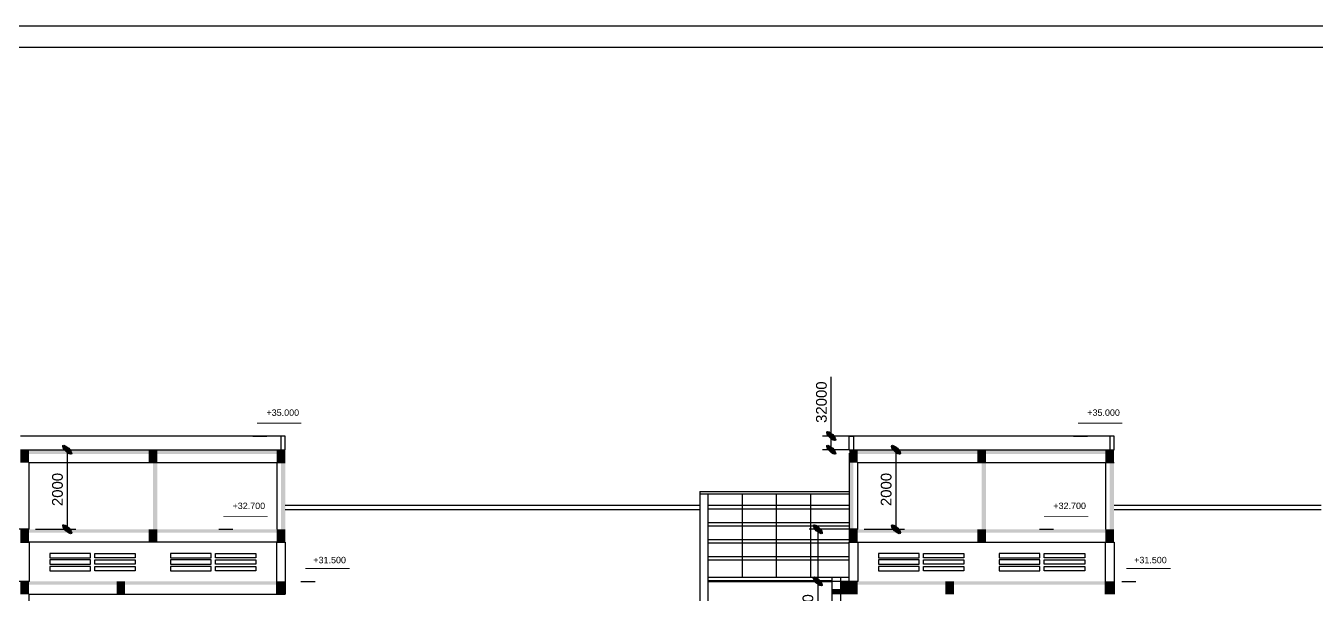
# Model space of a CAD drawing. Extents: x -110475 to -26375, y -22185 to 37215.
# Drawn here: x -92938 to -62730, y 23916 to 37215 of the extents above; entities that cross this region are included whole.
import ezdxf

# ---------------------------------------------------------------- set-up
doc = ezdxf.new("R2010")
doc.units = 0
doc.header["$LTSCALE"] = 800
doc.header["$MEASUREMENT"] = 0
doc.header["$PDMODE"] = 2
doc.layers.get('0').update_dxf_attribs({"linetype": 'CONTINUOUS'})
doc.layers.get('DEFPOINTS').update_dxf_attribs({"linetype": 'CONTINUOUS'})
for name, color, linetype in [('BAO', 3, 'CONTINUOUS'), ('CUA', 4, 'CONTINUOUS'), ('DIM', 6, 'CONTINUOUS'), ('mc1', 5, 'CONTINUOUS'), ('MDUNG', 3, 'CONTINUOUS'), ('TEXT', 7, 'CONTINUOUS')]:
    doc.layers.add(name, color=color, linetype=linetype)
doc.layers.add('TUONG', color=3, linetype='CONTINUOUS', lineweight=30)
doc.styles.add('DIM', font='VHELVEN.TTF')
doc.styles.add('VNI-HELVE', font='VHELVEN.TTF')
doc.dimstyles.new('DIM100S', dxfattribs={"dimtxt": 250, "dimasz": 150, "dimexe": 200, "dimexo": 0, "dimgap": 100, "dimtad": 1, "dimdec": 0, "dimlfac": 100, "dimrnd": 50, "dimzin": 0, "dimdsep": 46, "dimtxsty": 'VNI-HELVE', "dimblk1": 'ARCHTICK', "dimblk2": 'ARCHTICK', "dimsah": 1, "dimcen": 0, "dimclrd": 6, "dimclre": 6, "dimclrt": 6, "dimadec": 0, "dimazin": 0, "dimtfac": 1, "dimtdec": 0, "dimtofl": 0, "dimtmove": 0, "dimatfit": 3, "dimldrblk": 'ARCHTICK', "dimfxl": 0, "dimtolj": 1, "dimtzin": 0, "dimarcsym": 0})

# ---------------------------------------------------------------- blocks, each defined once
blk = doc.blocks.new('_ArchTick')
h = blk.add_hatch(color=256)
edge = h.paths.add_edge_path()
edge.add_ellipse((0, 0), major_axis=(0.5, 0.5), ratio=0.348148, start_angle=0, end_angle=360)
blk.add_ellipse((0, 0), major_axis=(0.5, 0.5), ratio=0.348148)
blk = doc.blocks.new('*D26')
at = {"layer": 'DEFPOINTS', "color": 0, "linetype": 'Continuous'}
for p in [(-92863, 25436), (-93799, 24216), (-92863, 24216)]:
    blk.add_point(p, dxfattribs=at)
at = {"layer": 'DIM', "color": 6, "linetype": 'Continuous', "lineweight": -2}
for p, q in [((-92863, 25436), (-93999, 25436)), ((-93799, 25436), (-93799, 24216)), ((-92863, 24216), (-93999, 24216)), ((-93799, 24216), (-93799, 22651))]:
    blk.add_line(p, q, dxfattribs=at)
at = {"layer": 'DIM', "color": 6, "linetype": 'Continuous', "lineweight": -2, "xscale": 200, "yscale": 200, "zscale": 200}
for p, rotation in [((-93799, 25436), 90), ((-93799, 24216), 270)]:
    blk.add_blockref('_ArchTick', p, dxfattribs=dict(at, rotation=rotation))
at = {"layer": 'DIM', "color": 6, "linetype": 'Continuous', "insert": (-94028, 23333), "char_height": 250, "attachment_point": 5, "rotation": 90, "style": 'VNI-HELVE'}
blk.add_mtext('\\A1;122000', dxfattribs=at)
blk = doc.blocks.new('*D27')
at = {"layer": 'DEFPOINTS', "color": 0, "linetype": 'Continuous'}
for p in [(-92914, 27296), (-92714, 25436), (-91968, 25436)]:
    blk.add_point(p, dxfattribs=at)
at = {"layer": 'DIM', "color": 6, "linetype": 'Continuous', "lineweight": -2}
for p, q in [((-92914, 27296), (-91768, 27296)), ((-91968, 27296), (-91968, 25436)), ((-92714, 25436), (-91768, 25436))]:
    blk.add_line(p, q, dxfattribs=at)
at = {"layer": 'DIM', "color": 6, "linetype": 'Continuous', "lineweight": -2, "xscale": 200, "yscale": 200, "zscale": 200}
for p, rotation in [((-91968, 27296), 90), ((-91968, 25436), 270)]:
    blk.add_blockref('_ArchTick', p, dxfattribs=dict(at, rotation=rotation))
at = {"layer": 'DIM', "color": 6, "linetype": 'Continuous', "insert": (-92196, 26366), "char_height": 250, "attachment_point": 5, "rotation": 90, "style": 'VNI-HELVE'}
blk.add_mtext('\\A1;2000', dxfattribs=at)
blk = doc.blocks.new('*D31')
at = {"layer": 'DEFPOINTS', "color": 0, "linetype": 'Continuous'}
for p in [(-74084, 27616), (-73663, 27616), (-73663, 27296)]:
    blk.add_point(p, dxfattribs=at)
at = {"layer": 'DIM', "color": 6, "linetype": 'Continuous', "lineweight": -2}
for p, q in [((-74084, 27616), (-74084, 29002)), ((-73663, 27616), (-74284, 27616)), ((-74084, 27296), (-74084, 27616)), ((-73663, 27296), (-74284, 27296))]:
    blk.add_line(p, q, dxfattribs=at)
at = {"layer": 'DIM', "color": 6, "linetype": 'Continuous', "lineweight": -2, "xscale": 200, "yscale": 200, "zscale": 200}
for p, rotation in [((-74084, 27616), 90), ((-74084, 27296), 270)]:
    blk.add_blockref('_ArchTick', p, dxfattribs=dict(at, rotation=rotation))
at = {"layer": 'DIM', "color": 6, "linetype": 'Continuous', "insert": (-74312, 28409), "char_height": 250, "attachment_point": 5, "rotation": 90, "style": 'VNI-HELVE'}
blk.add_mtext('\\A1;32000', dxfattribs=at)
blk = doc.blocks.new('*D30')
at = {"layer": 'DEFPOINTS', "color": 0, "linetype": 'Continuous'}
for p in [(-73514, 27296), (-73314, 25436), (-72568, 25436)]:
    blk.add_point(p, dxfattribs=at)
at = {"layer": 'DIM', "color": 6, "linetype": 'Continuous', "lineweight": -2}
for p, q in [((-73514, 27296), (-72368, 27296)), ((-72568, 27296), (-72568, 25436)), ((-73314, 25436), (-72368, 25436))]:
    blk.add_line(p, q, dxfattribs=at)
at = {"layer": 'DIM', "color": 6, "linetype": 'Continuous', "lineweight": -2, "xscale": 200, "yscale": 200, "zscale": 200}
for p, rotation in [((-72568, 27296), 90), ((-72568, 25436), 270)]:
    blk.add_blockref('_ArchTick', p, dxfattribs=dict(at, rotation=rotation))
at = {"layer": 'DIM', "color": 6, "linetype": 'Continuous', "insert": (-72796, 26366), "char_height": 250, "attachment_point": 5, "rotation": 90, "style": 'VNI-HELVE'}
blk.add_mtext('\\A1;2000', dxfattribs=at)
blk = doc.blocks.new('*D29')
at = {"layer": 'DEFPOINTS', "color": 0, "linetype": 'Continuous'}
for p in [(-73463, 25436), (-74399, 24216), (-73463, 24216)]:
    blk.add_point(p, dxfattribs=at)
at = {"layer": 'DIM', "color": 6, "linetype": 'Continuous', "lineweight": -2}
for p, q in [((-73463, 25436), (-74599, 25436)), ((-74399, 25436), (-74399, 24216)), ((-73463, 24216), (-74599, 24216)), ((-74399, 24216), (-74399, 22651))]:
    blk.add_line(p, q, dxfattribs=at)
at = {"layer": 'DIM', "color": 6, "linetype": 'Continuous', "lineweight": -2, "xscale": 200, "yscale": 200, "zscale": 200}
for p, rotation in [((-74399, 25436), 90), ((-74399, 24216), 270)]:
    blk.add_blockref('_ArchTick', p, dxfattribs=dict(at, rotation=rotation))
at = {"layer": 'DIM', "color": 6, "linetype": 'Continuous', "insert": (-74628, 23333), "char_height": 250, "attachment_point": 5, "rotation": 90, "style": 'VNI-HELVE'}
blk.add_mtext('\\A1;122000', dxfattribs=at)

msp = doc.modelspace()

# ---------------------------------------------------------------- linework, layer by layer
at = {"layer": 'BAO', "color": 3, "linetype": 'Continuous'}
for points in [[(-86962.808, 27296.307), (-86962.808, 27616.307)], [(-86862.808, 27296.307), (-86862.808, 27616.307)], [(-73662.808, 27296.307), (-73662.808, 27616.307), (-73562.808, 27616.307), (-73562.808, 27296.307)], [(-67462.808, 27296.307), (-67462.808, 27616.307), (-67562.808, 27616.307), (-67562.808, 27296.307)]]:
    msp.add_lwpolyline(points, dxfattribs=at)
at = {"layer": 'CUA', "color": 4}
for p, q in [((-93062.808, 25136.307), (-92862.808, 25136.307)), ((-73662.808, 25136.307), (-73462.808, 25136.307)), ((-67662.808, 25136.307), (-67462.808, 25136.307))]:
    msp.add_line(p, q, dxfattribs=at)
at = {"layer": 'CUA', "color": 4, "linetype": 'ByBlock'}
for points in [[(-92375.308, 24766.307), (-91425.308, 24766.307), (-91425.308, 24866.307), (-92375.308, 24866.307)], [(-90375.308, 24766.307), (-91325.308, 24766.307), (-91325.308, 24866.307), (-90375.308, 24866.307)], [(-89550.308, 24766.307), (-88600.308, 24766.307), (-88600.308, 24866.307), (-89550.308, 24866.307)], [(-87550.308, 24766.307), (-88500.308, 24766.307), (-88500.308, 24866.307), (-87550.308, 24866.307)], [(-72975.308, 24766.307), (-72025.308, 24766.307), (-72025.308, 24866.307), (-72975.308, 24866.307)], [(-70975.308, 24766.307), (-71925.308, 24766.307), (-71925.308, 24866.307), (-70975.308, 24866.307)], [(-70150.308, 24766.307), (-69200.308, 24766.307), (-69200.308, 24866.307), (-70150.308, 24866.307)], [(-68150.308, 24766.307), (-69100.308, 24766.307), (-69100.308, 24866.307), (-68150.308, 24866.307)], [(-92375.308, 24616.307), (-91425.308, 24616.307), (-91425.308, 24716.307), (-92375.308, 24716.307)], [(-92375.308, 24466.307), (-91425.308, 24466.307), (-91425.308, 24566.307), (-92375.308, 24566.307)], [(-90375.308, 24616.307), (-91325.308, 24616.307), (-91325.308, 24716.307), (-90375.308, 24716.307)], [(-90375.308, 24466.307), (-91325.308, 24466.307), (-91325.308, 24566.307), (-90375.308, 24566.307)], [(-89550.308, 24616.307), (-88600.308, 24616.307), (-88600.308, 24716.307), (-89550.308, 24716.307)], [(-89550.308, 24466.307), (-88600.308, 24466.307), (-88600.308, 24566.307), (-89550.308, 24566.307)], [(-87550.308, 24616.307), (-88500.308, 24616.307), (-88500.308, 24716.307), (-87550.308, 24716.307)], [(-87550.308, 24466.307), (-88500.308, 24466.307), (-88500.308, 24566.307), (-87550.308, 24566.307)], [(-72975.308, 24616.307), (-72025.308, 24616.307), (-72025.308, 24716.307), (-72975.308, 24716.307)], [(-72975.308, 24466.307), (-72025.308, 24466.307), (-72025.308, 24566.307), (-72975.308, 24566.307)], [(-70975.308, 24616.307), (-71925.308, 24616.307), (-71925.308, 24716.307), (-70975.308, 24716.307)], [(-70975.308, 24466.307), (-71925.308, 24466.307), (-71925.308, 24566.307), (-70975.308, 24566.307)], [(-70150.308, 24616.307), (-69200.308, 24616.307), (-69200.308, 24716.307), (-70150.308, 24716.307)], [(-70150.308, 24466.307), (-69200.308, 24466.307), (-69200.308, 24566.307), (-70150.308, 24566.307)], [(-68150.308, 24616.307), (-69100.308, 24616.307), (-69100.308, 24716.307), (-68150.308, 24716.307)], [(-68150.308, 24466.307), (-69100.308, 24466.307), (-69100.308, 24566.307), (-68150.308, 24566.307)]]:
    msp.add_lwpolyline(points, close=True, dxfattribs=at)
at = {"layer": 'mc1', "color": 5}
for p, q in [((-87062.808, 26996.307), (-86862.808, 26996.307)), ((-67662.808, 26996.307), (-67462.808, 26996.307)), ((-87062.808, 25136.307), (-86862.808, 25136.307))]:
    msp.add_line(p, q, dxfattribs=at)
at = {"layer": 'mc1', "color": 5, "linetype": 'Continuous'}
for p, q in [((-76962.808, 24236.307), (-74062.808, 24236.307)), ((-76962.808, 24216.307), (-74062.808, 24216.307))]:
    msp.add_line(p, q, dxfattribs=at)
for points in [[(-93062.808, 27296.307), (-86862.808, 27296.307)], [(-93062.808, 27296.307), (-86862.808, 27296.307)], [(-73662.808, 27296.307), (-67462.808, 27296.307)], [(-73662.808, 27296.307), (-67462.808, 27296.307)], [(-73662.808, 27216.307), (-73662.808, 25136.307)], [(-74062.808, 24026.428), (-73862.808, 24026.428)]]:
    msp.add_lwpolyline(points, dxfattribs=at)
at = {"layer": 'mc1', "color": 5, "linetype": 'ByBlock'}
for points in [[(-93062.808, 27296.307), (-92862.808, 27296.307), (-93062.808, 26996.307), (-92862.808, 26996.307)], [(-90062.808, 27296.307), (-89862.808, 27296.307), (-90062.808, 26996.307), (-89862.808, 26996.307)], [(-87062.808, 27296.307), (-86862.808, 27296.307), (-87062.808, 26996.307), (-86862.808, 26996.307)], [(-73662.808, 27296.307), (-73462.808, 27296.307), (-73662.808, 26996.307), (-73462.808, 26996.307)], [(-70662.808, 27296.307), (-70462.808, 27296.307), (-70662.808, 26996.307), (-70462.808, 26996.307)], [(-67662.808, 27296.307), (-67462.808, 27296.307), (-67662.808, 26996.307), (-67462.808, 26996.307)], [(-93062.808, 25436.307), (-92862.808, 25436.307), (-93062.808, 25136.307), (-92862.808, 25136.307)], [(-92862.808, 25436.307), (-87062.808, 25436.307), (-92862.808, 25356.307), (-87062.808, 25356.307)], [(-90062.808, 25436.307), (-89862.808, 25436.307), (-90062.808, 25136.307), (-89862.808, 25136.307)], [(-87062.808, 25436.307), (-86862.808, 25436.307), (-87062.808, 25136.307), (-86862.808, 25136.307)], [(-73662.808, 25436.307), (-73462.808, 25436.307), (-73662.808, 25136.307), (-73462.808, 25136.307)], [(-73462.808, 25436.307), (-67662.808, 25436.307), (-73462.808, 25356.307), (-67662.808, 25356.307)], [(-70662.808, 25436.307), (-70462.808, 25436.307), (-70662.808, 25136.307), (-70462.808, 25136.307)], [(-67662.808, 25436.307), (-67462.808, 25436.307), (-67662.808, 25136.307), (-67462.808, 25136.307)], [(-93062.808, 24216.307), (-92862.808, 24216.307), (-93062.808, 23916.307), (-92862.808, 23916.307)], [(-92862.808, 24216.307), (-87062.808, 24216.307), (-92862.808, 24136.307), (-87062.808, 24136.307)], [(-90812.679, 24216.307), (-90612.679, 24216.307), (-90812.679, 23916.307), (-90612.679, 23916.307)], [(-90812.679, 24216.307), (-90612.679, 24216.307), (-90812.679, 23916.307), (-90612.679, 23916.307)], [(-87062.808, 24216.307), (-86862.808, 24216.307), (-87062.808, 23916.307), (-86862.808, 23916.307)], [(-73862.808, 24216.307), (-73662.808, 24216.307), (-73862.808, 23916.307), (-73662.808, 23916.307)], [(-73662.808, 24216.307), (-73462.808, 24216.307), (-73662.808, 23916.307), (-73462.808, 23916.307)], [(-73462.808, 24216.307), (-67662.808, 24216.307), (-73462.808, 24136.307), (-67662.808, 24136.307)], [(-71412.679, 24216.307), (-71212.679, 24216.307), (-71412.679, 23916.307), (-71212.679, 23916.307)], [(-71412.679, 24216.307), (-71212.679, 24216.307), (-71412.679, 23916.307), (-71212.679, 23916.307)], [(-67662.808, 24216.307), (-67462.808, 24216.307), (-67662.808, 23916.307), (-67462.808, 23916.307)]]:
    msp.add_solid(points, dxfattribs=at)
at = {"layer": 'mc1', "color": 5, "linetype": 'Continuous'}
for points in [[(-93062.808, 27196.307), (-86862.808, 27196.307), (-93062.808, 27296.307), (-86862.808, 27296.307)], [(-73662.808, 27196.307), (-67462.808, 27196.307), (-73662.808, 27296.307), (-67462.808, 27296.307)], [(-74062.808, 23916.307), (-73862.808, 23916.307), (-74062.808, 24026.428), (-73862.808, 24026.428)]]:
    msp.add_solid(points, dxfattribs=at)
at = {"layer": 'mc1', "color": 5}
for points in [[(-89862.808, 26996.307), (-89962.808, 26996.307), (-89862.808, 25436.307), (-89962.808, 25436.307)], [(-86862.808, 26996.307), (-86962.808, 26996.307), (-86862.808, 25436.307), (-86962.808, 25436.307)], [(-73562.808, 26996.307), (-73662.808, 26996.307), (-73562.808, 25436.307), (-73662.808, 25436.307)], [(-70462.808, 26996.307), (-70562.808, 26996.307), (-70462.808, 25436.307), (-70562.808, 25436.307)], [(-67462.808, 26996.307), (-67562.808, 26996.307), (-67462.808, 25436.307), (-67562.808, 25436.307)]]:
    msp.add_solid(points, dxfattribs=at)
at = {"layer": 'MDUNG', "color": 3}
for p, q in [((-86862.808, 27616.307), (-93062.808, 27616.307)), ((-67462.808, 27616.307), (-73662.808, 27616.307)), ((-77162.808, 25989.131), (-86862.808, 25989.131)), ((-76162.808, 24316.307), (-76162.808, 26268.163)), ((-75362.808, 24316.307), (-75362.808, 26268.163)), ((-74562.808, 24316.307), (-74562.808, 26268.163)), ((-62612.808, 25989.131), (-67462.808, 25989.131)), ((-77162.808, 25889.131), (-86862.808, 25889.131)), ((-62612.808, 25889.131), (-67462.808, 25889.131)), ((-92862.808, 25136.307), (-92862.808, 24216.307)), ((-87062.808, 23916.307), (-87062.808, 25136.307)), ((-86862.808, 25136.307), (-86862.808, 23916.307)), ((-73662.808, 24216.307), (-73662.808, 25136.307)), ((-73462.808, 25136.307), (-73462.808, 24216.307)), ((-67662.808, 23916.307), (-67662.808, 25136.307)), ((-67462.808, 25136.307), (-67462.808, 23916.307)), ((-76962.808, 24316.307), (-73662.808, 24316.307)), ((-92862.808, 21016.307), (-92862.808, 23916.307))]:
    msp.add_line(p, q, dxfattribs=at)
at = {"layer": 'MDUNG', "color": 3, "linetype": 'ByBlock'}
for p, q in [((-92862.808, 25436.307), (-92862.808, 26996.307)), ((-92862.808, 26996.307), (-87062.808, 26996.307)), ((-87062.808, 26996.307), (-87062.808, 25436.307)), ((-73462.808, 25436.307), (-73462.808, 26996.307)), ((-73462.808, 26996.307), (-67662.808, 26996.307)), ((-67662.808, 26996.307), (-67662.808, 25436.307)), ((-77162.808, 26318.163), (-77162.808, 23466.307)), ((-76962.808, 23466.307), (-76962.808, 26268.163)), ((-87062.808, 25136.307), (-92862.808, 25136.307)), ((-67662.808, 25127.863), (-73462.808, 25127.863)), ((-92862.808, 23916.307), (-86862.808, 23916.307))]:
    msp.add_line(p, q, dxfattribs=at)
at = {"layer": 'MDUNG', "color": 4, "linetype": 'Continuous'}
for p, q in [((-77162.808, 26318.163), (-73662.808, 26318.163)), ((-77162.808, 26268.163), (-73662.808, 26268.163)), ((-76962.808, 25996.307), (-73662.808, 25996.307)), ((-76962.808, 25916.307), (-73662.808, 25916.307)), ((-76962.808, 25596.307), (-73662.808, 25596.307)), ((-76962.808, 25516.307), (-73662.808, 25516.307)), ((-76962.808, 25196.307), (-73662.808, 25196.307)), ((-76962.808, 25116.307), (-73662.808, 25116.307)), ((-76962.808, 24796.307), (-73662.808, 24796.307)), ((-76962.808, 24716.307), (-73662.808, 24716.307))]:
    msp.add_line(p, q, dxfattribs=at)
at = {"layer": 'MDUNG', "color": 3, "linetype": 'ByBlock'}
msp.add_lwpolyline([(-74062.808, 21016.307), (-74062.808, 24316.307), (-73862.808, 24316.307), (-73862.808, 21016.307)], dxfattribs=at)
at = {"layer": 'TEXT', "color": 7}
for p, q in [((-87627.129, 27616.307), (-87297.767, 27616.307)), ((-68412.055, 27616.307), (-68082.693, 27616.307)), ((-88421.54, 25436.307), (-88092.178, 25436.307)), ((-69206.466, 25436.307), (-68877.104, 25436.307)), ((-86497.235, 24216.307), (-86167.872, 24216.307)), ((-67282.161, 24216.307), (-66952.798, 24216.307))]:
    msp.add_line(p, q, dxfattribs=at)
for points in [[(-87467.232, 27616.307, 0, 150, 0), (-87467.232, 27766.307, 0, 0, 0), (-87467.232, 27956.756, 20, 20, 0)], [(-68252.158, 27616.307, 0, 150, 0), (-68252.158, 27766.307, 0, 0, 0), (-68252.158, 27956.756, 20, 20, 0)], [(-88261.643, 25436.307, 0, 150, 0), (-88261.643, 25586.307, 0, 0, 0), (-88261.643, 25776.756, 20, 20, 0)], [(-69046.569, 25436.307, 0, 150, 0), (-69046.569, 25586.307, 0, 0, 0), (-69046.569, 25776.756, 20, 20, 0)], [(-86337.337, 24216.307, 0, 150, 0), (-86337.337, 24366.307, 0, 0, 0), (-86337.337, 24556.756, 20, 20, 0)], [(-67122.263, 24216.307, 0, 150, 0), (-67122.263, 24366.307, 0, 0, 0), (-67122.263, 24556.756, 20, 20, 0)]]:
    msp.add_lwpolyline(points, format="xyseb", dxfattribs=at)
at = {"layer": 'TEXT', "color": 7, "const_width": 20}
for points in [[(-87523.038, 27918.29), (-86484.339, 27918.29)], [(-68307.963, 27918.29), (-67269.265, 27918.29)], [(-88317.449, 25738.29), (-87278.75, 25738.29)], [(-69102.374, 25738.29), (-68063.676, 25738.29)], [(-86393.143, 24518.29), (-85354.445, 24518.29)], [(-67178.069, 24518.29), (-66139.371, 24518.29)]]:
    msp.add_lwpolyline(points, dxfattribs=at)
at = {"layer": 'TUONG', "color": 3, "linetype": 'Continuous'}
for points in [[(-110474.656, -22184.702), (-110474.656, 37215.298), (-26374.656, 37215.298), (-26374.656, -22184.702), (-110474.656, -22184.702)], [(-109974.656, -21684.702), (-109974.656, 36715.298), (-26874.656, 36715.298), (-26874.656, -21684.702)]]:
    msp.add_lwpolyline(points, close=True, dxfattribs=at)

# ---------------------------------------------------------------- texts
at = {"layer": 'TEXT', "color": 7, "style": 'DIM'}
for tag, p in [('+35.000', (-87303.881, 28089.181)), ('+35.000', (-68088.807, 28089.181)), ('+32.700', (-88098.292, 25909.181)), ('+32.700', (-68883.218, 25909.181)), ('+31.500', (-86206.735, 24640.102)), ('+31.500', (-66991.66, 24640.102))]:
    msp.add_attdef(tag, p, '', height=150, dxfattribs=at)

# ---------------------------------------------------------------- dimensions: what is measured, and where the dimension line sits
at = {"layer": 'DIM', "color": 6, "linetype": 'Continuous'}
for base, p1, p2, picture, middle in [((-74084.007, 27616.307), (-73662.808, 27296.307), (-73662.808, 27616.307), '*D31', (-74312.489, 28408.995)), ((-93799.07, 24216.307), (-92862.808, 25436.307), (-92862.808, 24216.307), '*D26', (-94027.552, 23333.438)), ((-74399.07, 24216.307), (-73462.808, 25436.307), (-73462.808, 24216.307), '*D29', (-74627.552, 23333.438))]:
    dim = msp.add_linear_dim(base=base, p1=p1, p2=p2, angle=90, dimstyle='DIM100S', override={"dimasz": 200}, dxfattribs=at)
    dim.commit()
    dim.dimension.update_dxf_attribs({"geometry": picture, "text_midpoint": middle})
for base, p1, p2, picture, middle in [((-91967.969, 25436.307), (-92913.827, 27296.307), (-92713.827, 25436.307), '*D27', (-92196.45, 26366.307)), ((-72567.969, 25436.307), (-73513.827, 27296.307), (-73313.827, 25436.307), '*D30', (-72796.45, 26366.307))]:
    dim = msp.add_linear_dim(base=base, p1=p1, p2=p2, angle=90, text='2000', dimstyle='DIM100S', override={"dimasz": 200}, dxfattribs=at)
    dim.commit()
    dim.dimension.update_dxf_attribs({"geometry": picture, "text_midpoint": middle})

doc.saveas('drawing.dxf')
